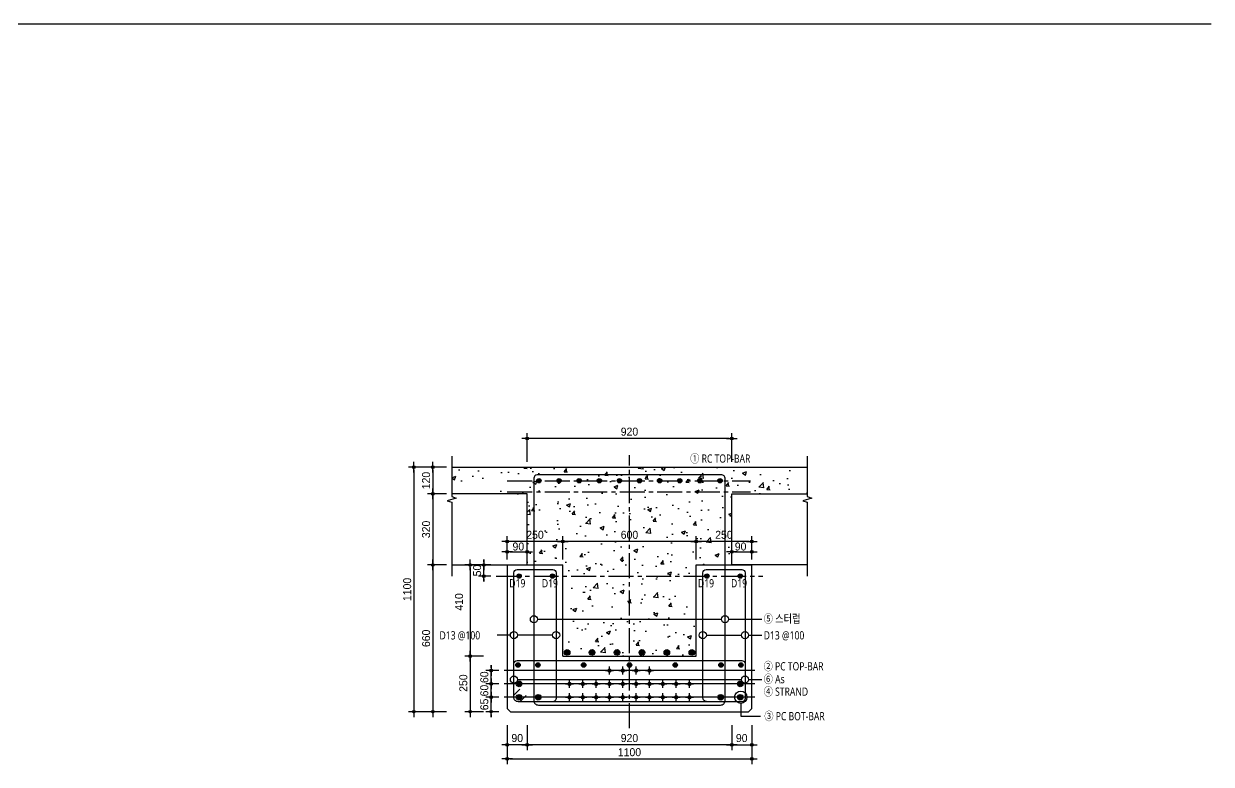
# Model space of a CAD drawing. Header units: millimetres. Extents: x 11948722 to 13111668, y -10771712 to -10232988.
# Drawn here: x 13106325 to 13111668, y -10416416 to -10413084 of the extents above; entities that cross this region are included whole.
import ezdxf
from ezdxf.enums import TextEntityAlignment as Align

# ---------------------------------------------------------------- set-up
doc = ezdxf.new("R2010")
doc.units = ezdxf.units.MM
doc.header["$LTSCALE"] = 150
doc.header["$MEASUREMENT"] = 0
for name, pattern in [('CEN', [6.2, 6, -0.1, 0, -0.1]), ('CENTER', [50.8, 31.75, -6.35, 6.35, -6.35]), ('CENTER2', [1.125, 0.75, -0.125, 0.125, -0.125]), ('HIDDEN', [2, 1, -1])]:
    doc.linetypes.add(name, pattern=pattern)
doc.layers.get('0').update_dxf_attribs({"linetype": 'CONTINUOUS'})
doc.layers.get('Defpoints').update_dxf_attribs({"color": 117, "linetype": 'CONTINUOUS'})
for name, color, linetype in [('0-TXT', 7, 'CONTINUOUS'), ('BAR', 3, 'CONTINUOUS'), ('CENT', 1, 'CEN'), ('CON-C', 2, 'CONTINUOUS'), ('DIM', 7, 'CONTINUOUS'), ('ETC', 8, 'CONTINUOUS'), ('FIN', 5, 'CONTINUOUS'), ('H', 2, 'HIDDEN'), ('SIT', 7, 'CONTINUOUS'), ('STRAND', 7, 'CENTER2'), ('TEXT', 3, 'CONTINUOUS')]:
    doc.layers.add(name, color=color, linetype=linetype)
doc.styles.get("Standard").update_dxf_attribs({"font": 'NanumGothic.ttf'})
doc.styles.add('돋움', font='')
doc.styles.get('돋움').set_extended_font_data('Dotum')
doc.linetypes.add('ZIGZAG', pattern='A,0.0001,-0.2,[131,ltypeshp.shx,S=0.2,R=0,X=-0.2,Y=0],-0.4,[131,ltypeshp.shx,S=0.2,R=180,X=0.2,Y=0],-0.2', length=0.8001)
doc.dimstyles.new('S_10', dxfattribs={"dimscale": 10, "dimtxt": 3, "dimasz": 1, "dimexe": 2, "dimexo": 2, "dimgap": 1, "dimtad": 1, "dimdec": 0, "dimzin": 0, "dimdsep": 46, "dimtxsty": '돋움', "dimblk1": 'DD', "dimblk2": 'DD', "dimsah": 1, "dimcen": 2.5, "dimdle": 8, "dimclrd": 256, "dimclre": 256, "dimclrt": 3, "dimadec": 0, "dimazin": 0, "dimtfac": 1, "dimtdec": 0, "dimtix": 1, "dimtmove": 2, "dimatfit": 3, "dimldrblk": 'DD', "dimfxl": 1, "dimtolj": 1, "dimtzin": 0, "dimarcsym": 0})

# ---------------------------------------------------------------- blocks, each defined once
blk = doc.blocks.new('DD')
blk.add_line((-2, 0), (2, 0))
for radius in [0.5, 0.25]:
    blk.add_circle((0, 0), radius)
blk = doc.blocks.new('*D1400')
at = {"layer": 'Defpoints', "color": 0, "ltscale": 1200}
for p in [(13108427.5, -10416054), (13108486.9, -10416054), (13108486.9, -10416114)]:
    blk.add_point(p, dxfattribs=at)
at = {"layer": 'DIM', "lineweight": -2}
for p, q in [((13108427.5, -10416042), (13108427.5, -10416030)), ((13108462.9, -10416054), (13108403.5, -10416054)), ((13108427.5, -10416114), (13108427.5, -10416054)), ((13108462.9, -10416114), (13108403.5, -10416114)), ((13108427.5, -10416126), (13108427.5, -10416138))]:
    blk.add_line(p, q, dxfattribs=at)
at = {"layer": 'DIM', "lineweight": -2, "ltscale": 1200, "xscale": 12, "yscale": 12, "zscale": 12}
for p, rotation in [((13108427.5, -10416054), 270), ((13108427.5, -10416114), 90)]:
    blk.add_blockref('DD', p, dxfattribs=dict(at, rotation=rotation))
at = {"layer": 'DIM', "ltscale": 1200, "insert": (13108397.4, -10416084), "char_height": 36, "attachment_point": 5, "rotation": 90, "style": '돋움'}
blk.add_mtext('\\A1;60', dxfattribs=at)
blk = doc.blocks.new('*D1401')
at = {"layer": 'Defpoints', "color": 0, "ltscale": 1200}
for p in [(13108427.5, -10416114), (13108486.9, -10416114), (13108486.9, -10416179)]:
    blk.add_point(p, dxfattribs=at)
at = {"layer": 'DIM', "lineweight": -2}
for p, q in [((13108427.5, -10416102), (13108427.5, -10416090)), ((13108462.9, -10416114), (13108403.5, -10416114)), ((13108427.5, -10416179), (13108427.5, -10416114)), ((13108462.9, -10416179), (13108403.5, -10416179)), ((13108427.5, -10416191), (13108427.5, -10416203))]:
    blk.add_line(p, q, dxfattribs=at)
at = {"layer": 'DIM', "lineweight": -2, "ltscale": 1200, "xscale": 12, "yscale": 12, "zscale": 12}
for p, rotation in [((13108427.5, -10416114), 270), ((13108427.5, -10416179), 90)]:
    blk.add_blockref('DD', p, dxfattribs=dict(at, rotation=rotation))
at = {"layer": 'DIM', "ltscale": 1200, "insert": (13108397.4, -10416146.5), "char_height": 36, "attachment_point": 5, "rotation": 90, "style": '돋움'}
blk.add_mtext('\\A1;65', dxfattribs=at)
blk = doc.blocks.new('*D1402')
at = {"layer": 'Defpoints', "color": 0, "ltscale": 1200}
for p in [(13108500.4, -10416216.4), (13109600.4, -10416216.4), (13109600.4, -10416391.5)]:
    blk.add_point(p, dxfattribs=at)
at = {"layer": 'DIM', "lineweight": -2}
for p, q in [((13108500.4, -10416240.4), (13108500.4, -10416415.5)), ((13109600.4, -10416240.4), (13109600.4, -10416415.5)), ((13108512.4, -10416391.5), (13109588.4, -10416391.5))]:
    blk.add_line(p, q, dxfattribs=at)
at = {"layer": 'DIM', "lineweight": -2, "ltscale": 1200, "xscale": 12, "yscale": 12, "zscale": 12, "rotation": 180}
blk.add_blockref('DD', (13108500.4, -10416391.5), dxfattribs=at)
at = {"layer": 'DIM', "lineweight": -2, "ltscale": 1200, "xscale": 12, "yscale": 12, "zscale": 12}
blk.add_blockref('DD', (13109600.4, -10416391.5), dxfattribs=at)
at = {"layer": 'DIM', "ltscale": 1200, "insert": (13109050.4, -10416361.5), "char_height": 36, "attachment_point": 5, "style": '돋움'}
blk.add_mtext('\\A1;1100', dxfattribs=at)
blk = doc.blocks.new('*D1403')
at = {"layer": 'Defpoints', "color": 0, "ltscale": 1200}
for p in [(13108250.4, -10415079), (13108165.4, -10415199), (13108250.4, -10415199)]:
    blk.add_point(p, dxfattribs=at)
at = {"layer": 'DIM', "lineweight": -2}
for p, q in [((13108226.4, -10415079), (13108141.4, -10415079)), ((13108165.4, -10415091), (13108165.4, -10415187)), ((13108226.4, -10415199), (13108141.4, -10415199))]:
    blk.add_line(p, q, dxfattribs=at)
at = {"layer": 'DIM', "lineweight": -2, "ltscale": 1200, "xscale": 12, "yscale": 12, "zscale": 12}
for p, rotation in [((13108165.4, -10415079), 90), ((13108165.4, -10415199), 270)]:
    blk.add_blockref('DD', p, dxfattribs=dict(at, rotation=rotation))
at = {"layer": 'DIM', "ltscale": 1200, "insert": (13108135.4, -10415139), "char_height": 36, "attachment_point": 5, "rotation": 90, "style": '돋움'}
blk.add_mtext('\\A1;120', dxfattribs=at)
blk = doc.blocks.new('*D1404')
at = {"layer": 'Defpoints', "color": 0, "ltscale": 1200}
for p in [(13108250.4, -10415199), (13108165.4, -10415519), (13108250.4, -10415519)]:
    blk.add_point(p, dxfattribs=at)
at = {"layer": 'DIM', "lineweight": -2}
for p, q in [((13108226.4, -10415199), (13108141.4, -10415199)), ((13108165.4, -10415211), (13108165.4, -10415507)), ((13108226.4, -10415519), (13108141.4, -10415519))]:
    blk.add_line(p, q, dxfattribs=at)
at = {"layer": 'DIM', "lineweight": -2, "ltscale": 1200, "xscale": 12, "yscale": 12, "zscale": 12}
for p, rotation in [((13108165.4, -10415199), 90), ((13108165.4, -10415519), 270)]:
    blk.add_blockref('DD', p, dxfattribs=dict(at, rotation=rotation))
at = {"layer": 'DIM', "ltscale": 1200, "insert": (13108135.4, -10415359), "char_height": 36, "attachment_point": 5, "rotation": 90, "style": '돋움'}
blk.add_mtext('\\A1;320', dxfattribs=at)
blk = doc.blocks.new('*D1405')
at = {"layer": 'Defpoints', "color": 0, "ltscale": 1200}
for p in [(13108250.4, -10415519), (13108165.4, -10416179), (13108250.4, -10416179)]:
    blk.add_point(p, dxfattribs=at)
at = {"layer": 'DIM', "lineweight": -2}
for p, q in [((13108226.4, -10415519), (13108141.4, -10415519)), ((13108165.4, -10415531), (13108165.4, -10416167)), ((13108226.4, -10416179), (13108141.4, -10416179))]:
    blk.add_line(p, q, dxfattribs=at)
at = {"layer": 'DIM', "lineweight": -2, "ltscale": 1200, "xscale": 12, "yscale": 12, "zscale": 12}
for p, rotation in [((13108165.4, -10415519), 90), ((13108165.4, -10416179), 270)]:
    blk.add_blockref('DD', p, dxfattribs=dict(at, rotation=rotation))
at = {"layer": 'DIM', "ltscale": 1200, "insert": (13108135.4, -10415849), "char_height": 36, "attachment_point": 5, "rotation": 90, "style": '돋움'}
blk.add_mtext('\\A1;660', dxfattribs=at)
blk = doc.blocks.new('*D1406')
at = {"layer": 'Defpoints', "color": 0, "ltscale": 1200}
for p in [(13108165.4, -10415079), (13108080.4, -10416179), (13108165.4, -10416179)]:
    blk.add_point(p, dxfattribs=at)
at = {"layer": 'DIM', "lineweight": -2}
for p, q in [((13108141.4, -10415079), (13108056.4, -10415079)), ((13108080.4, -10415091), (13108080.4, -10416167)), ((13108141.4, -10416179), (13108056.4, -10416179))]:
    blk.add_line(p, q, dxfattribs=at)
at = {"layer": 'DIM', "lineweight": -2, "ltscale": 1200, "xscale": 12, "yscale": 12, "zscale": 12}
for p, rotation in [((13108080.4, -10415079), 90), ((13108080.4, -10416179), 270)]:
    blk.add_blockref('DD', p, dxfattribs=dict(at, rotation=rotation))
at = {"layer": 'DIM', "ltscale": 1200, "insert": (13108050.4, -10415629), "char_height": 36, "attachment_point": 5, "rotation": 90, "style": '돋움'}
blk.add_mtext('\\A1;1100', dxfattribs=at)
blk = doc.blocks.new('*D1407')
at = {"layer": 'Defpoints', "color": 0, "ltscale": 1200}
for p in [(13108500.4, -10416216.4), (13108590.4, -10416216.4), (13108500.4, -10416328)]:
    blk.add_point(p, dxfattribs=at)
at = {"layer": 'DIM', "lineweight": -2}
for p, q in [((13108500.4, -10416240.4), (13108500.4, -10416352)), ((13108590.4, -10416240.4), (13108590.4, -10416352)), ((13108578.4, -10416328), (13108512.4, -10416328))]:
    blk.add_line(p, q, dxfattribs=at)
at = {"layer": 'DIM', "lineweight": -2, "ltscale": 1200, "xscale": 12, "yscale": 12, "zscale": 12, "rotation": 180}
blk.add_blockref('DD', (13108500.4, -10416328), dxfattribs=at)
at = {"layer": 'DIM', "lineweight": -2, "ltscale": 1200, "xscale": 12, "yscale": 12, "zscale": 12}
blk.add_blockref('DD', (13108590.4, -10416328), dxfattribs=at)
at = {"layer": 'DIM', "ltscale": 1200, "insert": (13108545.4, -10416297.9), "char_height": 36, "attachment_point": 5, "style": '돋움'}
blk.add_mtext('\\A1;90', dxfattribs=at)
blk = doc.blocks.new('*D1408')
at = {"layer": 'Defpoints', "color": 0, "ltscale": 1200}
for p in [(13108590.4, -10416216.4), (13109510.4, -10416216.4), (13108590.4, -10416328)]:
    blk.add_point(p, dxfattribs=at)
at = {"layer": 'DIM', "lineweight": -2}
for p, q in [((13108590.4, -10416240.4), (13108590.4, -10416352)), ((13109510.4, -10416240.4), (13109510.4, -10416352)), ((13109498.4, -10416328), (13108602.4, -10416328))]:
    blk.add_line(p, q, dxfattribs=at)
at = {"layer": 'DIM', "lineweight": -2, "ltscale": 1200, "xscale": 12, "yscale": 12, "zscale": 12, "rotation": 180}
blk.add_blockref('DD', (13108590.4, -10416328), dxfattribs=at)
at = {"layer": 'DIM', "lineweight": -2, "ltscale": 1200, "xscale": 12, "yscale": 12, "zscale": 12}
blk.add_blockref('DD', (13109510.4, -10416328), dxfattribs=at)
at = {"layer": 'DIM', "ltscale": 1200, "insert": (13109050.4, -10416297.9), "char_height": 36, "attachment_point": 5, "style": '돋움'}
blk.add_mtext('\\A1;920', dxfattribs=at)
blk = doc.blocks.new('*D1409')
at = {"layer": 'Defpoints', "color": 0, "ltscale": 1200}
for p in [(13109510.4, -10416216.4), (13109600.4, -10416216.4), (13109600.4, -10416328)]:
    blk.add_point(p, dxfattribs=at)
at = {"layer": 'DIM', "lineweight": -2}
for p, q in [((13109510.4, -10416240.4), (13109510.4, -10416352)), ((13109600.4, -10416240.4), (13109600.4, -10416352)), ((13109522.4, -10416328), (13109588.4, -10416328))]:
    blk.add_line(p, q, dxfattribs=at)
at = {"layer": 'DIM', "lineweight": -2, "ltscale": 1200, "xscale": 12, "yscale": 12, "zscale": 12, "rotation": 180}
blk.add_blockref('DD', (13109510.4, -10416328), dxfattribs=at)
at = {"layer": 'DIM', "lineweight": -2, "ltscale": 1200, "xscale": 12, "yscale": 12, "zscale": 12}
blk.add_blockref('DD', (13109600.4, -10416328), dxfattribs=at)
at = {"layer": 'DIM', "ltscale": 1200, "insert": (13109555.4, -10416297.9), "char_height": 36, "attachment_point": 5, "style": '돋움'}
blk.add_mtext('\\A1;90', dxfattribs=at)
blk = doc.blocks.new('*D1410')
at = {"layer": 'Defpoints', "color": 0, "ltscale": 1200}
for p in [(13108590.4, -10415459.5), (13108500.4, -10415519), (13108590.4, -10415519)]:
    blk.add_point(p, dxfattribs=at)
at = {"layer": 'DIM', "lineweight": -2}
for p, q in [((13108500.4, -10415495), (13108500.4, -10415435.5)), ((13108590.4, -10415495), (13108590.4, -10415435.5)), ((13108512.4, -10415459.5), (13108578.4, -10415459.5))]:
    blk.add_line(p, q, dxfattribs=at)
at = {"layer": 'DIM', "lineweight": -2, "ltscale": 1200, "xscale": 12, "yscale": 12, "zscale": 12, "rotation": 180}
blk.add_blockref('DD', (13108500.4, -10415459.5), dxfattribs=at)
at = {"layer": 'DIM', "lineweight": -2, "ltscale": 1200, "xscale": 12, "yscale": 12, "zscale": 12}
blk.add_blockref('DD', (13108590.4, -10415459.5), dxfattribs=at)
at = {"layer": 'DIM', "ltscale": 1200, "insert": (13108550.4, -10415436.1), "char_height": 36, "attachment_point": 5, "style": '돋움'}
blk.add_mtext('\\A1;90', dxfattribs=at)
blk = doc.blocks.new('*D1411')
at = {"layer": 'Defpoints', "color": 0, "ltscale": 1200}
for p in [(13108395.1, -10415519), (13108450.4, -10415519), (13108450.4, -10415569)]:
    blk.add_point(p, dxfattribs=at)
at = {"layer": 'DIM', "lineweight": -2}
for p, q in [((13108395.1, -10415507), (13108395.1, -10415495)), ((13108426.4, -10415519), (13108371.1, -10415519)), ((13108395.1, -10415569), (13108395.1, -10415519)), ((13108426.4, -10415569), (13108371.1, -10415569)), ((13108395.1, -10415581), (13108395.1, -10415593))]:
    blk.add_line(p, q, dxfattribs=at)
at = {"layer": 'DIM', "lineweight": -2, "ltscale": 1200, "xscale": 12, "yscale": 12, "zscale": 12}
for p, rotation in [((13108395.1, -10415519), 270), ((13108395.1, -10415569), 90)]:
    blk.add_blockref('DD', p, dxfattribs=dict(at, rotation=rotation))
at = {"layer": 'DIM', "ltscale": 1200, "insert": (13108365, -10415544), "char_height": 36, "attachment_point": 5, "rotation": 90, "style": '돋움'}
blk.add_mtext('\\A1;50', dxfattribs=at)
blk = doc.blocks.new('*D1412')
at = {"layer": 'Defpoints', "color": 0, "ltscale": 1200}
for p in [(13108590.4, -10414949.5), (13108590.4, -10415079), (13109510.4, -10415079)]:
    blk.add_point(p, dxfattribs=at)
at = {"layer": 'DIM', "lineweight": -2}
for p, q in [((13108590.4, -10415055), (13108590.4, -10414925.5)), ((13109498.4, -10414949.5), (13108602.4, -10414949.5)), ((13109510.4, -10415055), (13109510.4, -10414925.5))]:
    blk.add_line(p, q, dxfattribs=at)
at = {"layer": 'DIM', "lineweight": -2, "ltscale": 1200, "xscale": 12, "yscale": 12, "zscale": 12, "rotation": 180}
blk.add_blockref('DD', (13108590.4, -10414949.5), dxfattribs=at)
at = {"layer": 'DIM', "lineweight": -2, "ltscale": 1200, "xscale": 12, "yscale": 12, "zscale": 12}
blk.add_blockref('DD', (13109510.4, -10414949.5), dxfattribs=at)
at = {"layer": 'DIM', "ltscale": 1200, "insert": (13109050.4, -10414919.4), "char_height": 36, "attachment_point": 5, "style": '돋움'}
blk.add_mtext('\\A1;920', dxfattribs=at)
blk = doc.blocks.new('*D1413')
at = {"layer": 'Defpoints', "color": 0, "ltscale": 1200}
for p in [(13108418.3, -10415929), (13108333.3, -10416179), (13108418.3, -10416179)]:
    blk.add_point(p, dxfattribs=at)
at = {"layer": 'DIM', "lineweight": -2}
for p, q in [((13108394.3, -10415929), (13108309.3, -10415929)), ((13108333.3, -10415941), (13108333.3, -10416167)), ((13108394.3, -10416179), (13108309.3, -10416179))]:
    blk.add_line(p, q, dxfattribs=at)
at = {"layer": 'DIM', "lineweight": -2, "ltscale": 1200, "xscale": 12, "yscale": 12, "zscale": 12}
for p, rotation in [((13108333.3, -10415929), 90), ((13108333.3, -10416179), 270)]:
    blk.add_blockref('DD', p, dxfattribs=dict(at, rotation=rotation))
at = {"layer": 'DIM', "ltscale": 1200, "insert": (13108302.9, -10416050.5), "char_height": 36, "attachment_point": 5, "rotation": 90, "style": '돋움'}
blk.add_mtext('\\A1;250', dxfattribs=at)
blk = doc.blocks.new('*D1414')
at = {"layer": 'Defpoints', "color": 0, "ltscale": 1200}
for p in [(13108418.3, -10415519), (13108333.3, -10415929), (13108418.3, -10415929)]:
    blk.add_point(p, dxfattribs=at)
at = {"layer": 'DIM', "lineweight": -2}
for p, q in [((13108394.3, -10415519), (13108309.3, -10415519)), ((13108333.3, -10415531), (13108333.3, -10415917)), ((13108394.3, -10415929), (13108309.3, -10415929))]:
    blk.add_line(p, q, dxfattribs=at)
at = {"layer": 'DIM', "lineweight": -2, "ltscale": 1200, "xscale": 12, "yscale": 12, "zscale": 12}
for p, rotation in [((13108333.3, -10415519), 90), ((13108333.3, -10415929), 270)]:
    blk.add_blockref('DD', p, dxfattribs=dict(at, rotation=rotation))
at = {"layer": 'DIM', "ltscale": 1200, "insert": (13108283.6, -10415685.3), "char_height": 36, "attachment_point": 5, "rotation": 90, "style": '돋움'}
blk.add_mtext('\\A1;410', dxfattribs=at)
blk = doc.blocks.new('*D1415')
at = {"layer": 'Defpoints', "color": 0, "ltscale": 1200}
for p in [(13108750.4, -10415413.5), (13108750.4, -10415519), (13109350.4, -10415519)]:
    blk.add_point(p, dxfattribs=at)
at = {"layer": 'DIM', "lineweight": -2}
for p, q in [((13108750.4, -10415495), (13108750.4, -10415389.5)), ((13109350.4, -10415495), (13109350.4, -10415389.5)), ((13109338.4, -10415413.5), (13108762.4, -10415413.5))]:
    blk.add_line(p, q, dxfattribs=at)
at = {"layer": 'DIM', "lineweight": -2, "ltscale": 1200, "xscale": 12, "yscale": 12, "zscale": 12, "rotation": 180}
blk.add_blockref('DD', (13108750.4, -10415413.5), dxfattribs=at)
at = {"layer": 'DIM', "lineweight": -2, "ltscale": 1200, "xscale": 12, "yscale": 12, "zscale": 12}
blk.add_blockref('DD', (13109350.4, -10415413.5), dxfattribs=at)
at = {"layer": 'DIM', "ltscale": 1200, "insert": (13109050.4, -10415383.4), "char_height": 36, "attachment_point": 5, "style": '돋움'}
blk.add_mtext('\\A1;600', dxfattribs=at)
blk = doc.blocks.new('*D1416')
at = {"layer": 'Defpoints', "color": 0, "ltscale": 1200}
for p in [(13109350.4, -10415413.5), (13109350.4, -10415519), (13109600.4, -10415519)]:
    blk.add_point(p, dxfattribs=at)
at = {"layer": 'DIM', "lineweight": -2}
for p, q in [((13109350.4, -10415495), (13109350.4, -10415389.5)), ((13109600.4, -10415495), (13109600.4, -10415389.5)), ((13109588.4, -10415413.5), (13109362.4, -10415413.5))]:
    blk.add_line(p, q, dxfattribs=at)
at = {"layer": 'DIM', "lineweight": -2, "ltscale": 1200, "xscale": 12, "yscale": 12, "zscale": 12, "rotation": 180}
blk.add_blockref('DD', (13109350.4, -10415413.5), dxfattribs=at)
at = {"layer": 'DIM', "lineweight": -2, "ltscale": 1200, "xscale": 12, "yscale": 12, "zscale": 12}
blk.add_blockref('DD', (13109600.4, -10415413.5), dxfattribs=at)
at = {"layer": 'DIM', "ltscale": 1200, "insert": (13109475.4, -10415383.4), "char_height": 36, "attachment_point": 5, "style": '돋움'}
blk.add_mtext('\\A1;250', dxfattribs=at)
blk = doc.blocks.new('*D1417')
at = {"layer": 'Defpoints', "color": 0, "ltscale": 1200}
for p in [(13108500.4, -10415413.5), (13108500.4, -10415519), (13108750.4, -10415519)]:
    blk.add_point(p, dxfattribs=at)
at = {"layer": 'DIM', "lineweight": -2}
for p, q in [((13108500.4, -10415495), (13108500.4, -10415389.5)), ((13108750.4, -10415495), (13108750.4, -10415389.5)), ((13108738.4, -10415413.5), (13108512.4, -10415413.5))]:
    blk.add_line(p, q, dxfattribs=at)
at = {"layer": 'DIM', "lineweight": -2, "ltscale": 1200, "xscale": 12, "yscale": 12, "zscale": 12, "rotation": 180}
blk.add_blockref('DD', (13108500.4, -10415413.5), dxfattribs=at)
at = {"layer": 'DIM', "lineweight": -2, "ltscale": 1200, "xscale": 12, "yscale": 12, "zscale": 12}
blk.add_blockref('DD', (13108750.4, -10415413.5), dxfattribs=at)
at = {"layer": 'DIM', "ltscale": 1200, "insert": (13108625.4, -10415383.4), "char_height": 36, "attachment_point": 5, "style": '돋움'}
blk.add_mtext('\\A1;250', dxfattribs=at)
blk = doc.blocks.new('*D1418')
at = {"layer": 'Defpoints', "color": 0, "ltscale": 1200}
for p in [(13109600.4, -10415459.5), (13109510.4, -10415519), (13109600.4, -10415519)]:
    blk.add_point(p, dxfattribs=at)
at = {"layer": 'DIM', "lineweight": -2}
for p, q in [((13109510.4, -10415495), (13109510.4, -10415435.5)), ((13109600.4, -10415495), (13109600.4, -10415435.5)), ((13109522.4, -10415459.5), (13109588.4, -10415459.5))]:
    blk.add_line(p, q, dxfattribs=at)
at = {"layer": 'DIM', "lineweight": -2, "ltscale": 1200, "xscale": 12, "yscale": 12, "zscale": 12, "rotation": 180}
blk.add_blockref('DD', (13109510.4, -10415459.5), dxfattribs=at)
at = {"layer": 'DIM', "lineweight": -2, "ltscale": 1200, "xscale": 12, "yscale": 12, "zscale": 12}
blk.add_blockref('DD', (13109600.4, -10415459.5), dxfattribs=at)
at = {"layer": 'DIM', "ltscale": 1200, "insert": (13109550.4, -10415436.1), "char_height": 36, "attachment_point": 5, "style": '돋움'}
blk.add_mtext('\\A1;90', dxfattribs=at)
blk = doc.blocks.new('strand')
at = {"layer": 'STRAND'}
for p, q in [((-18, 0), (18, 0)), ((0, -18), (0, 18))]:
    blk.add_line(p, q, dxfattribs=at)
at = {"layer": 'STRAND', "const_width": 9.6}
blk.add_lwpolyline([(-4.8, 0, 1), (4.8, 0, 1)], format="xyb", close=True, dxfattribs=at)
blk = doc.blocks.new('*D1419')
at = {"layer": 'Defpoints', "color": 0, "ltscale": 1200}
for p in [(13108427.5, -10415994), (13108486.9, -10415994), (13108486.9, -10416054)]:
    blk.add_point(p, dxfattribs=at)
at = {"layer": 'DIM', "lineweight": -2}
for p, q in [((13108427.5, -10415982), (13108427.5, -10415970)), ((13108462.9, -10415994), (13108403.5, -10415994)), ((13108427.5, -10416054), (13108427.5, -10415994)), ((13108462.9, -10416054), (13108403.5, -10416054)), ((13108427.5, -10416066), (13108427.5, -10416078))]:
    blk.add_line(p, q, dxfattribs=at)
at = {"layer": 'DIM', "lineweight": -2, "ltscale": 1200, "xscale": 12, "yscale": 12, "zscale": 12}
for p, rotation in [((13108427.5, -10415994), 270), ((13108427.5, -10416054), 90)]:
    blk.add_blockref('DD', p, dxfattribs=dict(at, rotation=rotation))
at = {"layer": 'DIM', "ltscale": 1200, "insert": (13108397.4, -10416024), "char_height": 36, "attachment_point": 5, "rotation": 90, "style": '돋움'}
blk.add_mtext('\\A1;60', dxfattribs=at)

msp = doc.modelspace()

# ---------------------------------------------------------------- hatches: boundary and pattern name
at = {"layer": 'BAR'}
h = msp.add_hatch(color=256, dxfattribs=at)
h.dxf.hatch_style = 1
h.paths.add_polyline_path([(13108653.1, -10415140, 1), (13108633.1, -10415140, 1)])
h = msp.add_hatch(color=256, dxfattribs=at)
h.dxf.hatch_style = 1
h.paths.add_polyline_path([(13108743.6, -10415140, 1), (13108723.6, -10415140, 1)])
h = msp.add_hatch(color=256, dxfattribs=at)
h.dxf.hatch_style = 1
h.paths.add_polyline_path([(13108834.1, -10415140, 1), (13108814.1, -10415140, 1)])
h = msp.add_hatch(color=256, dxfattribs=at)
h.dxf.hatch_style = 1
h.paths.add_polyline_path([(13108924.6, -10415140, 1), (13108904.6, -10415140, 1)])
h = msp.add_hatch(color=256, dxfattribs=at)
h.dxf.hatch_style = 1
h.paths.add_polyline_path([(13109015.1, -10415140, 1), (13108995.1, -10415140, 1)])
h = msp.add_hatch(color=256, dxfattribs=at)
h.dxf.hatch_style = 1
h.paths.add_polyline_path([(13109105.6, -10415140, 1), (13109085.6, -10415140, 1)])
h = msp.add_hatch(color=256, dxfattribs=at)
h.dxf.hatch_style = 1
h.paths.add_polyline_path([(13109196.1, -10415140, 1), (13109176.1, -10415140, 1)])
h = msp.add_hatch(color=256, dxfattribs=at)
h.dxf.hatch_style = 1
h.paths.add_polyline_path([(13109286.6, -10415140, 1), (13109266.6, -10415140, 1)])
h = msp.add_hatch(color=256, dxfattribs=at)
h.dxf.hatch_style = 1
h.paths.add_polyline_path([(13109377.1, -10415140, 1), (13109357.1, -10415140, 1)])
h = msp.add_hatch(color=256, dxfattribs=at)
h.dxf.hatch_style = 1
h.paths.add_polyline_path([(13109447.7, -10415140, -1), (13109467.7, -10415140, -1)])
h = msp.add_hatch(color=256, dxfattribs=at)
h.dxf.hatch_style = 1
h.paths.add_polyline_path([(13109467.7, -10415140, 1), (13109447.7, -10415140, 1)])
h = msp.add_hatch(color=256, dxfattribs=at)
h.dxf.hatch_style = 1
h.paths.add_polyline_path([(13109467.7, -10415140, 1), (13109447.7, -10415140, 1)])
h = msp.add_hatch(color=256, dxfattribs=at)
h.dxf.hatch_style = 1
h.paths.add_polyline_path([(13109467.7, -10415140, 1), (13109447.7, -10415140, 1)])
h = msp.add_hatch(color=256, dxfattribs=at)
h.dxf.hatch_style = 1
h.paths.add_polyline_path([(13109467.7, -10415140, 1), (13109447.7, -10415140, 1)])
h = msp.add_hatch(color=256, dxfattribs=at)
h.dxf.hatch_style = 1
h.paths.add_polyline_path([(13109467.7, -10415140, 1), (13109447.7, -10415140, 1)])
h = msp.add_hatch(color=256, dxfattribs=at)
h.dxf.hatch_style = 1
h.paths.add_polyline_path([(13108563.8, -10415569, 1), (13108543.8, -10415569, 1)])
h = msp.add_hatch(color=256, dxfattribs=at)
h.dxf.hatch_style = 1
h.paths.add_polyline_path([(13108713.8, -10415569, 1), (13108693.8, -10415569, 1)])
h = msp.add_hatch(color=256, dxfattribs=at)
h.dxf.hatch_style = 1
h.paths.add_polyline_path([(13109408.8, -10415569, 1), (13109388.8, -10415569, 1)])
h = msp.add_hatch(color=256, dxfattribs=at)
h.dxf.hatch_style = 1
h.paths.add_polyline_path([(13109558.8, -10415569, 1), (13109538.8, -10415569, 1)])
h = msp.add_hatch(color=1, dxfattribs=at)
h.dxf.hatch_style = 1
h.paths.add_polyline_path([(13108782.4, -10415912.2, 1), (13108757.4, -10415912.2, 1)])
h = msp.add_hatch(color=1, dxfattribs=at)
h.dxf.hatch_style = 1
h.paths.add_polyline_path([(13108894.6, -10415912.2, 1), (13108869.6, -10415912.2, 1)])
h = msp.add_hatch(color=1, dxfattribs=at)
h.dxf.hatch_style = 1
h.paths.add_polyline_path([(13109006.8, -10415912.2, 1), (13108981.8, -10415912.2, 1)])
h = msp.add_hatch(color=1, dxfattribs=at)
h.dxf.hatch_style = 1
h.paths.add_polyline_path([(13109119, -10415912.2, 1), (13109094, -10415912.2, 1)])
h = msp.add_hatch(color=1, dxfattribs=at)
h.dxf.hatch_style = 1
h.paths.add_polyline_path([(13109231.2, -10415912.2, 1), (13109206.2, -10415912.2, 1)])
h = msp.add_hatch(color=1, dxfattribs=at)
h.dxf.hatch_style = 1
h.paths.add_polyline_path([(13109318.4, -10415912.2, -1), (13109343.4, -10415912.2, -1)])
h = msp.add_hatch(color=1, dxfattribs=at)
h.dxf.hatch_style = 1
h.paths.add_polyline_path([(13109343.4, -10415912.2, 1), (13109318.4, -10415912.2, 1)])
h = msp.add_hatch(color=1, dxfattribs=at)
h.dxf.hatch_style = 1
h.paths.add_polyline_path([(13109343.4, -10415912.2, 1), (13109318.4, -10415912.2, 1)])
h = msp.add_hatch(color=256, dxfattribs=at)
h.dxf.hatch_style = 1
h.paths.add_polyline_path([(13108558.8, -10415969, 1), (13108538.8, -10415969, 1)])
h = msp.add_hatch(color=256, dxfattribs=at)
h.dxf.hatch_style = 1
h.paths.add_polyline_path([(13108628.4, -10415969, -1), (13108648.4, -10415969, -1)])
h = msp.add_hatch(color=256, dxfattribs=at)
h.dxf.hatch_style = 1
h.paths.add_polyline_path([(13108834.4, -10415969, -1), (13108854.4, -10415969, -1)])
h = msp.add_hatch(color=256, dxfattribs=at)
h.dxf.hatch_style = 1
h.paths.add_polyline_path([(13109040.4, -10415969, -1), (13109060.4, -10415969, -1)])
h = msp.add_hatch(color=256, dxfattribs=at)
h.dxf.hatch_style = 1
h.paths.add_polyline_path([(13109246.4, -10415969, -1), (13109266.4, -10415969, -1)])
h = msp.add_hatch(color=256, dxfattribs=at)
h.dxf.hatch_style = 1
h.paths.add_polyline_path([(13109472.3, -10415969, 1), (13109452.3, -10415969, 1)])
h = msp.add_hatch(color=256, dxfattribs=at)
h.dxf.hatch_style = 1
h.paths.add_polyline_path([(13109452.3, -10415969, -1), (13109472.3, -10415969, -1)])
h = msp.add_hatch(color=256, dxfattribs=at)
h.dxf.hatch_style = 1
h.paths.add_polyline_path([(13109452.3, -10415969, -1), (13109472.3, -10415969, -1)])
h = msp.add_hatch(color=256, dxfattribs=at)
h.dxf.hatch_style = 1
h.paths.add_polyline_path([(13109542, -10415969, -1), (13109562, -10415969, -1)])
h = msp.add_hatch(color=256, dxfattribs=at)
h.dxf.hatch_style = 1
h.paths.add_polyline_path([(13108566.3, -10416054, 1), (13108541.3, -10416054, 1)])
h = msp.add_hatch(color=256, dxfattribs=at)
h.dxf.hatch_style = 1
h.paths.add_polyline_path([(13109561.3, -10416054, 1), (13109536.3, -10416054, 1)])
h = msp.add_hatch(color=256, dxfattribs=at)
h.dxf.hatch_style = 1
h.paths.add_polyline_path([(13108566.3, -10416114, 1), (13108541.3, -10416114, 1)])
h = msp.add_hatch(color=256, dxfattribs=at)
h.dxf.hatch_style = 1
h.paths.add_polyline_path([(13108652.4, -10416114, 1), (13108627.4, -10416114, 1)])
h = msp.add_hatch(color=256, dxfattribs=at)
h.dxf.hatch_style = 1
h.paths.add_polyline_path([(13109448.4, -10416114, -1), (13109473.4, -10416114, -1)])
h = msp.add_hatch(color=256, dxfattribs=at)
h.dxf.hatch_style = 1
h.paths.add_polyline_path([(13109561.3, -10416114, 1), (13109536.3, -10416114, 1)])
at = {"layer": 'H'}
h = msp.add_hatch(dxfattribs=at)
h.set_pattern_fill('AR-CONC', color=256, style=0)
h.set_pattern_definition([(50, (12299292.95, -10037131.85), (182.18467, -15.939086), [19.05, -209.55]), (355, (12299292.95, -10037131.85), (-35.24342, 191.056845), [15.24, -167.640584]), (100.451445, (12299308.13, -10037133.18), (146.941247, 175.117752), [16.19001, -178.090245]), (46.1842, (12299292.95, -10037081.05), (271.07904, -42.04233), [28.575, -314.325]), (96.635558, (12299315.54, -10037084.55), (237.404134, 247.426125), [24.28502, -267.13561]), (351.18415, (12299292.95, -10037081.05), (237.40413, 247.426125), [22.85997, -251.45973]), (21, (12299318.35, -10037093.75), (151.614391, -102.265198), [19.05, -209.55]), (326, (12299318.35, -10037093.75), (61.80203, 184.187966), [15.24, -167.64]), (71.451445, (12299330.98, -10037102.27), (213.41642, 81.92277), [16.19001, -178.089938]), (37.5, (12299292.95, -10037131.85), (3.0886033, 84.555039), [0, -165.608, 0, -170.18, 0, -168.275]), (7.5, (12299292.95, -10037131.85), (66.8196625, 100.180575), [0, -97.028, 0, -161.798, 0, -64.135]), (327.5, (12299236.31, -10037131.85), (135.590595, -5.728744), [0, -63.5, 0, -198.12, 0, -262.89]), (317.5, (12299210.91, -10037131.85), (148.129181, 25.426491), [0, -82.55, 0, -131.572, 0, -186.69])])
h.paths.add_polyline_path([(13108750.4, -10415929), (13109350.4, -10415929), (13109350.4, -10415519), (13109510.4, -10415519), (13109510.4, -10415199), (13109850.4, -10415199), (13109850.4, -10415079), (13108250.4, -10415079), (13108250.4, -10415199), (13108590.4, -10415199), (13108590.4, -10415519), (13108750.4, -10415519)])

# ---------------------------------------------------------------- linework, layer by layer
at = {"elevation": 0}
for points in [[(13108250.4, -10415029), (13108250.4, -10415211.5), (13108270.4, -10415217.7), (13108230.4, -10415230.2), (13108250.4, -10415236.5), (13108250.4, -10415569)], [(13109850.4, -10415029), (13109850.4, -10415211.5), (13109870.4, -10415217.7), (13109830.4, -10415230.2), (13109850.4, -10415236.5), (13109850.4, -10415569)]]:
    msp.add_lwpolyline(points, dxfattribs=at)
at = {"layer": 'BAR', "color": 4, "linetype": 'Continuous'}
for p, q in [((13108557.6, -10416078.1, 0), (13108530.4, -10416105.3, 0)), ((13108585.4, -10416106, 0), (13108557.5, -10416134, 0))]:
    msp.add_line(p, q, dxfattribs=at)
at = {"layer": 'BAR', "color": 4, "linetype": 'Continuous', "elevation": 0}
msp.add_lwpolyline([(13108640.4, -10416149), (13109460.4, -10416149, 0.414214), (13109480.4, -10416129), (13109480.4, -10415129, 0.414214), (13109465.4, -10415114), (13108635.4, -10415114, 0.414214), (13108620.4, -10415129), (13108620.4, -10416129, 0.414214), (13108640.4, -10416149)], format="xyb", dxfattribs=at)
for points in [[(13108720.4, -10416119, -0.414214), (13108705.4, -10416134), (13108550.4, -10416134, -0.414214), (13108530.4, -10416114), (13108530.4, -10415554, -0.414214), (13108545.4, -10415539), (13108705.4, -10415539, -0.414214), (13108720.4, -10415554)], [(13109570.4, -10416119, -0.414214), (13109555.4, -10416134), (13109400.4, -10416134, -0.414214), (13109380.4, -10416114), (13109380.4, -10415554, -0.414214), (13109395.4, -10415539), (13109555.4, -10415539, -0.414214), (13109570.4, -10415554)], [(13109570.4, -10416119, -0.414214), (13109555.4, -10416134), (13108550.4, -10416134, -0.414214), (13108530.4, -10416114), (13108530.4, -10415964, -0.414214), (13108545.4, -10415949), (13109555.4, -10415949, -0.414214), (13109570.4, -10415964)], [(13109570.4, -10416119, -0.414214), (13109555.4, -10416134), (13108550.4, -10416134, -0.414214), (13108530.4, -10416114), (13108530.4, -10415964, -0.414214), (13108545.4, -10415949), (13109555.4, -10415949, -0.414214), (13109570.4, -10415964)]]:
    msp.add_lwpolyline(points, format="xyb", close=True, dxfattribs=at)
at = {"layer": 'BAR'}
for centre, radius in [((13108643.1, -10415140, 0), 10), ((13108733.6, -10415140, 0), 10), ((13108824.1, -10415140, 0), 10), ((13108914.6, -10415140, 0), 10), ((13109005.1, -10415140, 0), 10), ((13109095.6, -10415140, 0), 10), ((13109186.1, -10415140, 0), 10), ((13109276.6, -10415140, 0), 10), ((13109367.1, -10415140, 0), 10), ((13109457.7, -10415140, 0), 10), ((13109457.7, -10415140, 0), 10), ((13109457.7, -10415140, 0), 10), ((13109457.7, -10415140, 0), 10), ((13109457.7, -10415140, 0), 10), ((13109457.7, -10415140, 0), 10), ((13108553.8, -10415569), 10), ((13108703.8, -10415569), 10), ((13109398.8, -10415569), 10), ((13109548.8, -10415569), 10), ((13108548.8, -10415969), 10), ((13108638.4, -10415969), 10), ((13108844.4, -10415969), 10), ((13109050.4, -10415969), 10), ((13109256.4, -10415969), 10), ((13109462.3, -10415969), 10), ((13109462.3, -10415969), 10), ((13109462.3, -10415969), 10), ((13109552, -10415969), 10), ((13108553.8, -10416054, 0), 12.5), ((13109548.8, -10416054, 0), 12.5), ((13108553.8, -10416114, 0), 12.5), ((13108639.9, -10416114, 0), 12.5), ((13109460.9, -10416114, 0), 12.5), ((13109548.8, -10416114, 0), 12.5)]:
    msp.add_circle(centre, radius, dxfattribs=at)
at = {"layer": 'BAR', "color": 1}
for centre in [(13108769.9, -10415912.2, 0), (13108882.1, -10415912.2, 0), (13108994.3, -10415912.2, 0), (13109106.5, -10415912.2, 0), (13109218.7, -10415912.2, 0), (13109330.9, -10415912.2, 0), (13109330.9, -10415912.2, 0), (13109330.9, -10415912.2, 0)]:
    msp.add_circle(centre, 12.5, dxfattribs=at)
at = {"layer": 'CENT', "linetype": 'CENTER2'}
for p, q in [((13109050.4, -10416252.7, 0), (13109050.4, -10415025.3, 0)), ((13108500.4, -10415140, 0), (13109595.6, -10415140, 0)), ((13108500.4, -10415190, 0), (13109595.6, -10415190, 0)), ((13108450.4, -10415569), (13109650.4, -10415569))]:
    msp.add_line(p, q, dxfattribs=at)
at = {"layer": 'CON-C', "ltscale": 1200}
msp.add_line((13100981.9, -10413083.9), (13111668.1, -10413083.9), dxfattribs=at)
at = {"layer": 'ETC', "linetype": 'ZIGZAG', "ltscale": 20}
for p, q in [((13108500.4, -10415519, 0), (13108750.4, -10415519, 0)), ((13108750.4, -10415929, 0), (13108750.4, -10415519, 0)), ((13109350.4, -10415519, 0), (13109600.4, -10415519, 0)), ((13109350.4, -10415929, 0), (13109350.4, -10415519, 0)), ((13108750.4, -10415929, 0), (13109350.4, -10415929, 0))]:
    msp.add_line(p, q, dxfattribs=at)
at = {"layer": 'ETC', "elevation": 0}
msp.add_lwpolyline([(13108500.4, -10415519), (13108500.4, -10416164), (13108515.4, -10416179), (13109585.4, -10416179), (13109600.4, -10416164), (13109600.4, -10415519)], dxfattribs=at)
at = {"layer": 'FIN', "color": 1, "linetype": 'CENTER', "ltscale": 0.3}
for p, q in [((13109613.9, -10415994, 0), (13108486.9, -10415994, 0)), ((13109613.9, -10416054, 0), (13108486.9, -10416054, 0)), ((13109613.9, -10416114, 0), (13108486.9, -10416114, 0))]:
    msp.add_line(p, q, dxfattribs=at)
at = {"layer": 'SIT', "linetype": 'Continuous'}
msp.add_line((13108250.4, -10415079, 0), (13109850.4, -10415079, 0), dxfattribs=at)
at = {"layer": 'SIT', "linetype": 'Continuous', "elevation": 0}
for points in [[(13108250.4, -10415519), (13108590.4, -10415519), (13108590.4, -10415199), (13108250.4, -10415199)], [(13109850.4, -10415519), (13109510.4, -10415519), (13109510.4, -10415199), (13109850.4, -10415199)]]:
    msp.add_lwpolyline(points, dxfattribs=at)
at = {"layer": 'TEXT'}
for p, q in [((13108636.4, -10415763.2, 0), (13109464.4, -10415763.2, 0)), ((13109496.4, -10415763.2, 0), (13109645.5, -10415763.2, 0)), ((13108514.4, -10415834.6, 0), (13108455.3, -10415834.6, 0)), ((13108704.4, -10415834.6, 0), (13108546.4, -10415834.6, 0)), ((13109396.4, -10415834.6, 0), (13109554.4, -10415834.6, 0)), ((13109586.4, -10415834.6, 0), (13109645.5, -10415834.6, 0)), ((13108546.4, -10416034.7, 0), (13109554.4, -10416034.7, 0)), ((13109586.4, -10416034.7, 0), (13109645.5, -10416034.7, 0))]:
    msp.add_line(p, q, dxfattribs=at)
at = {"layer": 'TEXT', "elevation": 0}
msp.add_lwpolyline([(13109551.2, -10416141.4), (13109551.2, -10416199.1), (13109640.1, -10416199.1)], dxfattribs=at)
at = {"layer": 'TEXT'}
for centre, radius in [((13108620.4, -10415763.2, 0), 16), ((13109480.4, -10415763.2, 0), 16), ((13108530.4, -10415834.6, 0), 16), ((13108720.4, -10415834.6, 0), 16), ((13109380.4, -10415834.6, 0), 16), ((13109570.4, -10415834.6, 0), 16), ((13108530.4, -10416034.7, 0), 16), ((13109570.4, -10416034.7, 0), 16), ((13109551.2, -10416114, 0), 27.5)]:
    msp.add_circle(centre, radius, dxfattribs=at)

# ---------------------------------------------------------------- block references
at = {"layer": 'STRAND'}
for p in [(13108960.4, -10415994, 0), (13109020.4, -10415994, 0), (13109080.4, -10415994, 0), (13109140.4, -10415994, 0), (13108780.4, -10416054, 0), (13108840.4, -10416054, 0), (13108900.4, -10416054, 0), (13108960.4, -10416054, 0), (13109020.4, -10416054, 0), (13109080.4, -10416054, 0), (13109140.4, -10416054, 0), (13109200.4, -10416054, 0), (13109260.4, -10416054, 0), (13109320.4, -10416054, 0), (13108780.4, -10416114, 0), (13108840.4, -10416114, 0), (13108900.4, -10416114, 0), (13108960.4, -10416114, 0), (13109020.4, -10416114, 0), (13109080.4, -10416114, 0), (13109140.4, -10416114, 0), (13109200.4, -10416114, 0), (13109260.4, -10416114, 0), (13109320.4, -10416114, 0)]:
    msp.add_blockref('strand', p, dxfattribs=at)

# ---------------------------------------------------------------- texts
at = {"layer": '0-TXT', "ltscale": 0.8, "width": 0.8}
for s, p in [('① RC TOP-BAR', (13109323.7, -10415021.7, 0)), ('D19', (13108509.8, -10415582.8, 0)), ('D19', (13108656.3, -10415582.8, 0)), ('D19', (13109358.7, -10415582.8, 0)), ('D19', (13109507.3, -10415582.8, 0)), ('⑤ 스터럽', (13109654.3, -10415742.5, 0)), ('D13 @100', (13108195.8, -10415817, 0)), ('D13 @100', (13109654.3, -10415817, 0)), ('② PC TOP-BAR', (13109653.8, -10415956.4, 0)), ('⑥ As', (13109654.3, -10416014, 0)), ('④ STRAND', (13109654.3, -10416070.3, 0)), ('③ PC BOT-BAR', (13109657.3, -10416180.8, 0))]:
    msp.add_text(s, height=36.96, dxfattribs=at).set_placement(p, align=Align.TOP_LEFT)

# ---------------------------------------------------------------- dimensions: what is measured, and where the dimension line sits
at = {"layer": 'DIM'}
for base, p1, p2, angle, picture, middle in [((13108590.4, -10414949.5, 0), (13109510.4, -10415079, 0), (13108590.4, -10415079, 0), 180, '*D1412', (13109050.4, -10414919.4, 0)), ((13108080.4, -10416179, 0), (13108165.4, -10415079, 0), (13108165.4, -10416179, 0), 90, '*D1406', (13108050.4, -10415629, 0)), ((13108165.4, -10415199, 0), (13108250.4, -10415079, 0), (13108250.4, -10415199, 0), 90, '*D1403', (13108135.4, -10415139, 0)), ((13108165.4, -10415519, 0), (13108250.4, -10415199, 0), (13108250.4, -10415519, 0), 90, '*D1404', (13108135.4, -10415359, 0)), ((13108500.4, -10415413.5, 0), (13108750.4, -10415519, 0), (13108500.4, -10415519, 0), 180, '*D1417', (13108625.4, -10415383.4, 0)), ((13108750.4, -10415413.5, 0), (13109350.4, -10415519, 0), (13108750.4, -10415519, 0), 180, '*D1415', (13109050.4, -10415383.4, 0)), ((13109350.4, -10415413.5, 0), (13109600.4, -10415519, 0), (13109350.4, -10415519, 0), 180, '*D1416', (13109475.4, -10415383.4, 0)), ((13108165.4, -10416179, 0), (13108250.4, -10415519, 0), (13108250.4, -10416179, 0), 90, '*D1405', (13108135.4, -10415849, 0)), ((13108395.1, -10415519), (13108450.4, -10415569), (13108450.4, -10415519), 270, '*D1411', (13108365, -10415544)), ((13108427.5, -10415994, 0), (13108486.9, -10416054, 0), (13108486.9, -10415994, 0), 90, '*D1419', (13108397.4, -10416024, 0)), ((13108427.5, -10416054, 0), (13108486.9, -10416114, 0), (13108486.9, -10416054, 0), 90, '*D1400', (13108397.4, -10416084, 0)), ((13108427.5, -10416114, 0), (13108486.9, -10416179, 0), (13108486.9, -10416114, 0), 90, '*D1401', (13108397.4, -10416146.5, 0)), ((13109600.4, -10416391.5, 0), (13108500.4, -10416216.4, 0), (13109600.4, -10416216.4, 0), 180, '*D1402', (13109050.4, -10416361.5, 0)), ((13108500.4, -10416328, 0), (13108590.4, -10416216.4, 0), (13108500.4, -10416216.4, 0), 180, '*D1407', (13108545.4, -10416297.9, 0)), ((13108590.4, -10416328, 0), (13109510.4, -10416216.4, 0), (13108590.4, -10416216.4, 0), 180, '*D1408', (13109050.4, -10416297.9, 0))]:
    dim = msp.add_linear_dim(base=base, p1=p1, p2=p2, angle=angle, dimstyle='S_10', override={"dimscale": 12, "dimclrt": 256}, dxfattribs=at)
    dim.commit()
    dim.dimension.update_dxf_attribs({"geometry": picture, "text_midpoint": middle})
for base, p1, p2, angle, picture, middle in [((13108590.4, -10415459.5, 0), (13108500.4, -10415519, 0), (13108590.4, -10415519, 0), 180, '*D1410', (13108550.4, -10415436.1, 0)), ((13109600.4, -10415459.5, 0), (13109510.4, -10415519, 0), (13109600.4, -10415519, 0), 180, '*D1418', (13109550.4, -10415436.1, 0)), ((13108333.3, -10415929, 0), (13108418.3, -10415519, 0), (13108418.3, -10415929, 0), 90, '*D1414', (13108283.6, -10415685.3, 0)), ((13108333.3, -10416179, 0), (13108418.3, -10415929, 0), (13108418.3, -10416179, 0), 90, '*D1413', (13108302.9, -10416050.5, 0))]:
    dim = msp.add_linear_dim(base=base, p1=p1, p2=p2, angle=angle, dimstyle='S_10', override={"dimscale": 12, "dimclrt": 256}, dxfattribs=at)
    dim.commit()
    dim.dimension.update_dxf_attribs({"geometry": picture, "text_midpoint": middle, "dimtype": 160})
dim = msp.add_linear_dim(base=(13109600.4, -10416328, 0), p1=(13109510.4, -10416216.4, 0), p2=(13109600.4, -10416216.4, 0), dimstyle='S_10', override={"dimscale": 12, "dimclrt": 256}, dxfattribs=at)
dim.commit()
dim.dimension.update_dxf_attribs({"geometry": '*D1409', "text_midpoint": (13109555.4, -10416297.9, 0)})

doc.saveas('drawing.dxf')
